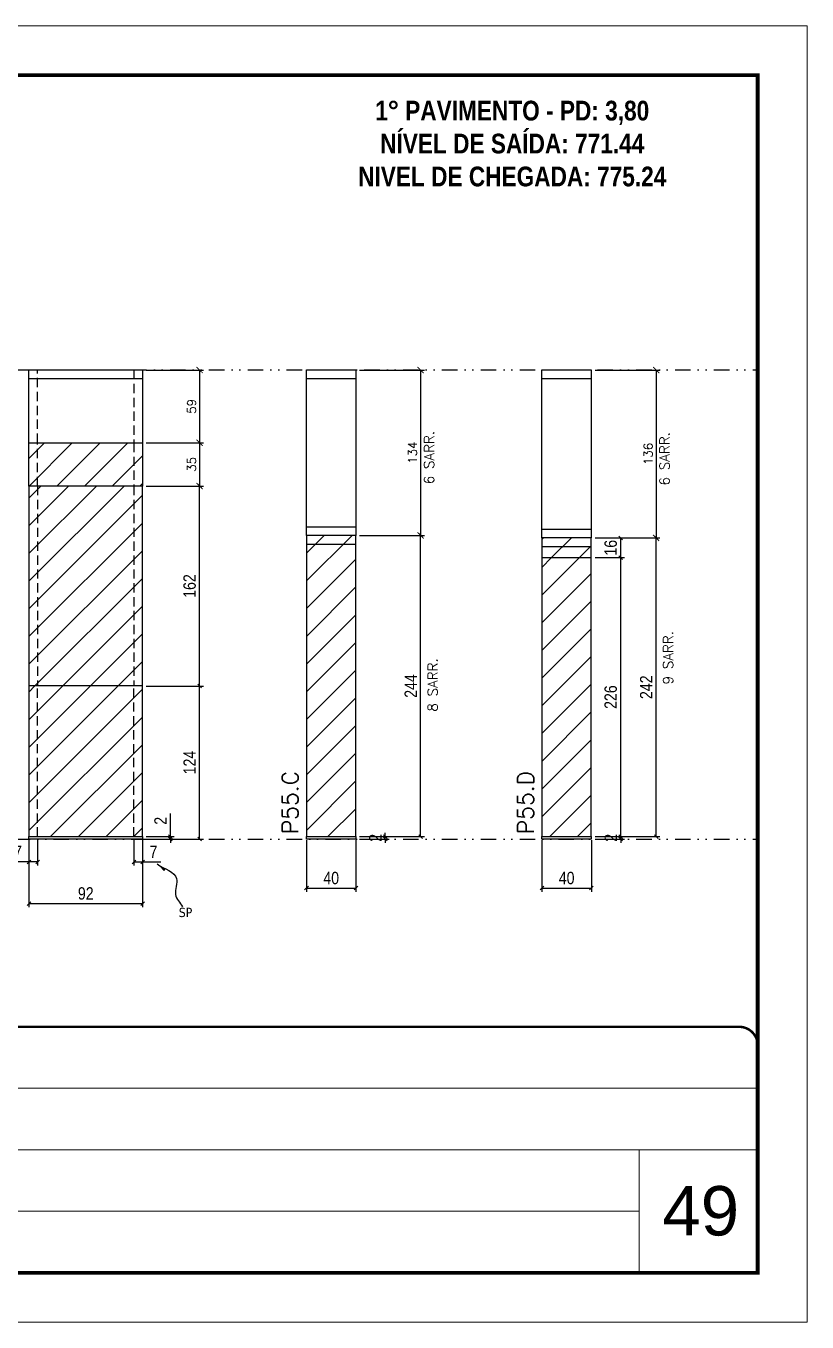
# Model space of a CAD drawing. Extents: x 2949 to 9203, y -16089 to 12527.
# Drawn here: x 3802 to 4434, y -2306 to -1256 of the extents above; entities that cross this region are included whole.
import ezdxf

# ---------------------------------------------------------------- set-up
doc = ezdxf.new("R2010")
doc.units = 0
for name, pattern in [('CONTINUO', [0]), ('DASHED', [0.75, 0.5, -0.25]), ('DIVIDE2', [0.625, 0.25, -0.125, 0, -0.125, 0, -0.125]), ('HIDDEN', [0.375, 0.25, -0.125])]:
    doc.linetypes.add(name, pattern=pattern)
for name, color, linetype, lineweight in [('CARIMBO', 255, 'Continuous', 9), ('Folhas', 255, 'Continuous', 9), ('Hachura', 251, 'Continuous', 9), ('SARRAFO DE PRESSAO', 251, 'DASHED', 9), ('Texto Seção', 7, 'Continuous', 15)]:
    doc.layers.add(name, color=color, linetype=linetype, lineweight=lineweight)
for name, color, linetype in [('COTA', 241, 'Continuous'), ('FUNDOS', 1, 'Continuous'), ('NOMENCLATURA', 7, 'Continuous'), ('Nível', 160, 'Continuous'), ('Painéis', 200, 'Continuous'), ('SARR_2.2x7', 40, 'Continuous'), ('Sarrafo de Pressão', 42, 'HIDDEN'), ('texto', 7, 'Continuous')]:
    doc.layers.add(name, color=color, linetype=linetype)
doc.styles.add('ARIAL', font='arial.ttf')
doc.styles.add('COTA TECNICA', font='techl___.ttf', dxfattribs={"height": 10})
doc.styles.add('COTA TECNICA-50', font='techl___.ttf', dxfattribs={"height": 10})
doc.styles.add('REGUA-120', font='ROMANS.shx', dxfattribs={"height": 15})
doc.styles.add('ROMANC', font='techb___.ttf', dxfattribs={"height": 2.5})
doc.styles.add('ROMANS', font='romans.shx')
doc.styles.get("Standard").update_dxf_attribs({"font": 'arial.ttf'})
doc.dimstyles.new('COTA PAINEL-50', dxfattribs={"dimtxt": 10, "dimasz": 3, "dimexe": 3, "dimexo": 3, "dimgap": 3, "dimtad": 1, "dimdec": 1, "dimzin": 12, "dimdsep": 46, "dimtxsty": 'COTA TECNICA-50', "dimblk1": 'OBLIQUE', "dimblk2": 'OBLIQUE', "dimsah": 1, "dimcen": 0.9, "dimclrd": 4, "dimclre": 4, "dimclrt": 240, "dimadec": 1, "dimazin": 3, "dimtfac": 1, "dimtdec": 1, "dimtmove": 0, "dimatfit": 3, "dimfxl": 1, "dimtolj": 1, "dimtzin": 12, "dimarcsym": 0})
doc.dimstyles.new('Cota Paínel', dxfattribs={"dimtxt": 7, "dimasz": 5, "dimexe": 3, "dimexo": 3, "dimgap": 3, "dimtad": 1, "dimdec": 1, "dimzin": 12, "dimdsep": 46, "dimtxsty": 'ROMANS', "dimblk": 'ARCHTICK', "dimcen": 0, "dimclrd": 4, "dimclre": 4, "dimclrt": 1, "dimadec": 1, "dimazin": 3, "dimtfac": 1, "dimtdec": 1, "dimtmove": 0, "dimatfit": 3, "dimldrblk": 'OBLIQUE', "dimfxl": 1, "dimtolj": 1, "dimtzin": 12, "dimarcsym": 0})
doc.dimstyles.new('PAINEL', dxfattribs={"dimtxt": 10, "dimasz": 3, "dimexe": 3, "dimexo": 3, "dimgap": 3, "dimtad": 1, "dimdec": 1, "dimzin": 12, "dimdsep": 46, "dimtxsty": 'COTA TECNICA', "dimblk1": 'OBLIQUE', "dimblk2": 'OBLIQUE', "dimsah": 1, "dimcen": 0.9, "dimclrd": 4, "dimclre": 4, "dimclrt": 240, "dimadec": 1, "dimazin": 3, "dimtfac": 1, "dimtdec": 1, "dimtmove": 0, "dimatfit": 3, "dimfxl": 1, "dimtolj": 1, "dimtzin": 12, "dimarcsym": 0})
doc.dimstyles.get("Standard").update_dxf_attribs({"dimtxt": 0.18, "dimasz": 0.18, "dimexe": 0.18, "dimexo": 0.0625, "dimgap": 0.09, "dimtad": 0, "dimtih": 1, "dimtoh": 1, "dimdec": 4, "dimzin": 0, "dimdsep": 46, "dimtxsty": 'Standard', "dimcen": 0.09, "dimadec": 0, "dimazin": 0, "dimtfac": 1, "dimtdec": 4, "dimtofl": 0, "dimtmove": 0, "dimatfit": 3, "dimfxl": 1, "dimtolj": 1, "dimtzin": 0, "dimarcsym": 0})
pattern_1 = [(45, (-127670.467, -33050.646), (-11.2253202, 11.2253202), [])]

# ---------------------------------------------------------------- blocks, each defined once
blk = doc.blocks.new('9999999999')
at = {"color": 30, "linetype": 'CONTINUO'}
for p, q in [((98564.6, 34379.6), (99584, 34379.6)), ((98564.6, 34329.8), (99488, 34329.8)), ((99584, 34329.8), (99488, 34329.8)), ((99488, 34329.8), (99488, 34230.2)), ((98564.6, 34280), (99488, 34280))]:
    blk.add_line(p, q, dxfattribs=at)
at = {"color": 30, "linetype": 'CONTINUO', "const_width": 2}
blk.add_lwpolyline([(99584, 34230.2), (99584, 34414.4, 0.414214), (99569, 34429.4), (98229, 34429.4, 0.414214), (98214, 34414.4), (98214, 34245.2, 0.414214), (98229, 34230.2), (99584, 34230.2)], format="xyb", dxfattribs=at)
at = {"layer": 'Folhas'}
blk.add_lwpolyline([(98139, 34190.2), (99624, 34190.2), (99624, 35240.2), (98139, 35240.2)], close=True, dxfattribs=at)
at = {"layer": 'Folhas', "color": 30, "const_width": 3}
blk.add_lwpolyline([(98214, 34230.2), (99584, 34230.2), (99584, 35200.2), (98214, 35200.2)], close=True, dxfattribs=at)
blk = doc.blocks.new('_Oblique')
at = {"color": 0, "linetype": 'ByBlock', "lineweight": -2}
blk.add_line((-0.5, -0.5), (0.5, 0.5), dxfattribs=at)
blk = doc.blocks.new('*D1833')
at = {"layer": 'COTA', "color": 4, "lineweight": -2, "transparency": 16777216}
for p, q in [((4262.4, -1670.9), (4314.9, -1670.9)), ((4311.9, -1912.9), (4311.9, -1670.9)), ((4262.4, -1912.9), (4314.9, -1912.9))]:
    blk.add_line(p, q, dxfattribs=at)
at = {"layer": 'Defpoints', "color": 0, "transparency": 16777216}
for p in [(4259.4, -1670.9), (4311.9, -1670.9), (4259.4, -1912.9)]:
    blk.add_point(p, dxfattribs=at)
at = {"layer": 'COTA', "color": 4, "lineweight": -2, "transparency": 16777216, "xscale": 3, "yscale": 3, "zscale": 3}
for p, rotation in [((4311.9, -1670.9), 90), ((4311.9, -1912.9), 270)]:
    blk.add_blockref('_Oblique', p, dxfattribs=dict(at, rotation=rotation))
at = {"layer": 'COTA', "color": 240, "transparency": 16777216, "insert": (4303.8, -1791.9), "char_height": 10, "attachment_point": 5, "rotation": 90, "style": 'COTA TECNICA'}
blk.add_mtext('\\A1;242', dxfattribs=at)
blk = doc.blocks.new('*D1834')
at = {"layer": 'COTA', "color": 4, "lineweight": -2, "transparency": 16777216}
for p, q in [((4219.4, -1915.9), (4219.4, -1957.6)), ((4259.4, -1915.9), (4259.4, -1957.6)), ((4219.4, -1954.6), (4259.4, -1954.6))]:
    blk.add_line(p, q, dxfattribs=at)
at = {"layer": 'Defpoints', "color": 0, "transparency": 16777216}
for p in [(4219.4, -1912.9), (4259.4, -1912.9), (4259.4, -1954.6)]:
    blk.add_point(p, dxfattribs=at)
at = {"layer": 'COTA', "color": 4, "lineweight": -2, "transparency": 16777216, "xscale": 3, "yscale": 3, "zscale": 3, "rotation": 180}
blk.add_blockref('_Oblique', (4219.4, -1954.6), dxfattribs=at)
at = {"layer": 'COTA', "color": 4, "lineweight": -2, "transparency": 16777216, "xscale": 3, "yscale": 3, "zscale": 3}
blk.add_blockref('_Oblique', (4259.4, -1954.6), dxfattribs=at)
at = {"layer": 'COTA', "color": 240, "transparency": 16777216, "insert": (4239.4, -1946.5), "char_height": 10, "attachment_point": 5, "style": 'COTA TECNICA'}
blk.add_mtext('\\A1;40', dxfattribs=at)
blk = doc.blocks.new('*D1835')
at = {"layer": 'COTA', "color": 4, "lineweight": -2, "transparency": 16777216}
for p, q in [((4283.2, -1912.9), (4283.2, -1909.9)), ((4262.4, -1912.9), (4286.2, -1912.9)), ((4262.4, -1914.9), (4286.2, -1914.9)), ((4283.2, -1914.9), (4283.2, -1912.9)), ((4283.2, -1914.9), (4283.2, -1917.9))]:
    blk.add_line(p, q, dxfattribs=at)
at = {"layer": 'Defpoints', "color": 0, "transparency": 16777216}
for p in [(4259.4, -1912.9), (4259.4, -1914.9), (4283.2, -1912.9)]:
    blk.add_point(p, dxfattribs=at)
at = {"layer": 'COTA', "color": 4, "lineweight": -2, "transparency": 16777216, "xscale": 3, "yscale": 3, "zscale": 3}
for p, rotation in [((4283.2, -1912.9), 270), ((4283.2, -1914.9), 90)]:
    blk.add_blockref('_Oblique', p, dxfattribs=dict(at, rotation=rotation))
at = {"layer": 'COTA', "color": 240, "transparency": 16777216, "insert": (4275.2, -1913.9), "char_height": 10, "attachment_point": 5, "rotation": 90, "style": 'COTA TECNICA-50'}
blk.add_mtext('\\A1;2', dxfattribs=at)
blk = doc.blocks.new('*D1856')
at = {"layer": 'COTA', "color": 4, "linetype": 'ByBlock', "lineweight": -2, "transparency": 16777216}
for p, q in [((4262.4, -1686.9), (4286.2, -1686.9)), ((4283.2, -1912.9), (4283.2, -1686.9)), ((4262.4, -1912.9), (4286.2, -1912.9))]:
    blk.add_line(p, q, dxfattribs=at)
at = {"layer": 'Defpoints', "color": 0, "linetype": 'ByBlock', "transparency": 16777216}
for p in [(4259.4, -1686.9), (4283.2, -1686.9), (4259.4, -1912.9)]:
    blk.add_point(p, dxfattribs=at)
at = {"layer": 'COTA', "color": 4, "linetype": 'ByBlock', "lineweight": -2, "transparency": 16777216, "xscale": 3, "yscale": 3, "zscale": 3}
for p, rotation in [((4283.2, -1686.9), 90), ((4283.2, -1912.9), 270)]:
    blk.add_blockref('_Oblique', p, dxfattribs=dict(at, rotation=rotation))
at = {"layer": 'COTA', "color": 240, "linetype": 'ByBlock', "transparency": 16777216, "insert": (4275.1, -1799.9), "char_height": 10, "attachment_point": 5, "rotation": 90, "style": 'COTA TECNICA'}
blk.add_mtext('\\A1;226', dxfattribs=at)
blk = doc.blocks.new('*D1857')
at = {"layer": 'COTA', "color": 4, "linetype": 'ByBlock', "lineweight": -2, "transparency": 16777216}
for p, q in [((4262.4, -1670.9), (4286.2, -1670.9)), ((4283.2, -1686.9), (4283.2, -1670.9)), ((4262.4, -1686.9), (4286.2, -1686.9))]:
    blk.add_line(p, q, dxfattribs=at)
at = {"layer": 'Defpoints', "color": 0, "linetype": 'ByBlock', "transparency": 16777216}
for p in [(4259.4, -1670.9), (4283.2, -1670.9), (4259.4, -1686.9)]:
    blk.add_point(p, dxfattribs=at)
at = {"layer": 'COTA', "color": 4, "linetype": 'ByBlock', "lineweight": -2, "transparency": 16777216, "xscale": 3, "yscale": 3, "zscale": 3}
for p, rotation in [((4283.2, -1670.9), 90), ((4283.2, -1686.9), 270)]:
    blk.add_blockref('_Oblique', p, dxfattribs=dict(at, rotation=rotation))
at = {"layer": 'COTA', "color": 240, "linetype": 'ByBlock', "transparency": 16777216, "insert": (4275.1, -1678.9), "char_height": 10, "attachment_point": 5, "rotation": 90, "style": 'COTA TECNICA'}
blk.add_mtext('\\A1;16', dxfattribs=at)
blk = doc.blocks.new('*D1846')
at = {"layer": 'COTA', "color": 4, "lineweight": -2, "transparency": 16777216}
for p, q in [((4071.8, -1668.9), (4124.2, -1668.9)), ((4121.2, -1912.9), (4121.2, -1668.9)), ((4071.8, -1912.9), (4124.2, -1912.9))]:
    blk.add_line(p, q, dxfattribs=at)
at = {"layer": 'Defpoints', "color": 0, "transparency": 16777216}
for p in [(4068.8, -1668.9), (4121.2, -1668.9), (4068.8, -1912.9)]:
    blk.add_point(p, dxfattribs=at)
at = {"layer": 'COTA', "color": 4, "lineweight": -2, "transparency": 16777216, "xscale": 3, "yscale": 3, "zscale": 3}
for p, rotation in [((4121.2, -1668.9), 90), ((4121.2, -1912.9), 270)]:
    blk.add_blockref('_Oblique', p, dxfattribs=dict(at, rotation=rotation))
at = {"layer": 'COTA', "color": 240, "transparency": 16777216, "insert": (4113.2, -1790.9), "char_height": 10, "attachment_point": 5, "rotation": 90, "style": 'COTA TECNICA'}
blk.add_mtext('\\A1;244', dxfattribs=at)
blk = doc.blocks.new('*D1847')
at = {"layer": 'COTA', "color": 4, "lineweight": -2, "transparency": 16777216}
for p, q in [((4028.8, -1915.9), (4028.8, -1957.6)), ((4068.8, -1915.9), (4068.8, -1957.6)), ((4028.8, -1954.6), (4068.8, -1954.6))]:
    blk.add_line(p, q, dxfattribs=at)
at = {"layer": 'Defpoints', "color": 0, "transparency": 16777216}
for p in [(4028.8, -1912.9), (4068.8, -1912.9), (4068.8, -1954.6)]:
    blk.add_point(p, dxfattribs=at)
at = {"layer": 'COTA', "color": 4, "lineweight": -2, "transparency": 16777216, "xscale": 3, "yscale": 3, "zscale": 3, "rotation": 180}
blk.add_blockref('_Oblique', (4028.8, -1954.6), dxfattribs=at)
at = {"layer": 'COTA', "color": 4, "lineweight": -2, "transparency": 16777216, "xscale": 3, "yscale": 3, "zscale": 3}
blk.add_blockref('_Oblique', (4068.8, -1954.6), dxfattribs=at)
at = {"layer": 'COTA', "color": 240, "transparency": 16777216, "insert": (4048.8, -1946.5), "char_height": 10, "attachment_point": 5, "style": 'COTA TECNICA'}
blk.add_mtext('\\A1;40', dxfattribs=at)
blk = doc.blocks.new('*D1848')
at = {"layer": 'COTA', "color": 4, "lineweight": -2, "transparency": 16777216}
for p, q in [((4092.6, -1912.9), (4092.6, -1909.9)), ((4071.8, -1912.9), (4095.6, -1912.9)), ((4071.8, -1914.9), (4095.6, -1914.9)), ((4092.6, -1914.9), (4092.6, -1912.9)), ((4092.6, -1914.9), (4092.6, -1917.9))]:
    blk.add_line(p, q, dxfattribs=at)
at = {"layer": 'Defpoints', "color": 0, "transparency": 16777216}
for p in [(4068.8, -1912.9), (4068.8, -1914.9), (4092.6, -1912.9)]:
    blk.add_point(p, dxfattribs=at)
at = {"layer": 'COTA', "color": 4, "lineweight": -2, "transparency": 16777216, "xscale": 3, "yscale": 3, "zscale": 3}
for p, rotation in [((4092.6, -1912.9), 270), ((4092.6, -1914.9), 90)]:
    blk.add_blockref('_Oblique', p, dxfattribs=dict(at, rotation=rotation))
at = {"layer": 'COTA', "color": 240, "transparency": 16777216, "insert": (4084.6, -1913.9), "char_height": 10, "attachment_point": 5, "rotation": 90, "style": 'COTA TECNICA-50'}
blk.add_mtext('\\A1;2', dxfattribs=at)
blk = doc.blocks.new('*D1823')
at = {"layer": 'COTA', "color": 4, "lineweight": -2, "transparency": 16777216}
for p, q in [((3804.1, -1915.9), (3804.1, -1970.1)), ((3896.1, -1915.9), (3896.1, -1970.1)), ((3804.1, -1967.1), (3896.1, -1967.1))]:
    blk.add_line(p, q, dxfattribs=at)
at = {"layer": 'Defpoints', "color": 0, "transparency": 16777216}
for p in [(3804.1, -1912.9), (3896.1, -1912.9), (3896.1, -1967.1)]:
    blk.add_point(p, dxfattribs=at)
at = {"layer": 'COTA', "color": 4, "lineweight": -2, "transparency": 16777216, "xscale": 3, "yscale": 3, "zscale": 3, "rotation": 180}
blk.add_blockref('_Oblique', (3804.1, -1967.1), dxfattribs=at)
at = {"layer": 'COTA', "color": 4, "lineweight": -2, "transparency": 16777216, "xscale": 3, "yscale": 3, "zscale": 3}
blk.add_blockref('_Oblique', (3896.1, -1967.1), dxfattribs=at)
at = {"layer": 'COTA', "color": 240, "transparency": 16777216, "insert": (3850.1, -1959), "char_height": 10, "attachment_point": 5, "style": 'COTA TECNICA'}
blk.add_mtext('\\A1;92', dxfattribs=at)
blk = doc.blocks.new('*D1824')
at = {"layer": 'COTA', "color": 4, "lineweight": -2, "transparency": 16777216}
for p, q in [((3899.1, -1790.9), (3945.3, -1790.9)), ((3942.3, -1914.9), (3942.3, -1790.9)), ((3899.1, -1914.9), (3945.3, -1914.9))]:
    blk.add_line(p, q, dxfattribs=at)
at = {"layer": 'Defpoints', "color": 0, "transparency": 16777216}
for p in [(3896.1, -1790.9), (3942.3, -1790.9), (3896.1, -1914.9)]:
    blk.add_point(p, dxfattribs=at)
at = {"layer": 'COTA', "color": 4, "lineweight": -2, "transparency": 16777216, "xscale": 3, "yscale": 3, "zscale": 3}
for p, rotation in [((3942.3, -1790.9), 90), ((3942.3, -1914.9), 270)]:
    blk.add_blockref('_Oblique', p, dxfattribs=dict(at, rotation=rotation))
at = {"layer": 'COTA', "color": 240, "transparency": 16777216, "insert": (3934.2, -1852.9), "char_height": 10, "attachment_point": 5, "rotation": 90, "style": 'COTA TECNICA-50'}
blk.add_mtext('\\A1;124', dxfattribs=at)
blk = doc.blocks.new('*D1825')
at = {"layer": 'COTA', "color": 4, "lineweight": -2, "transparency": 16777216}
for p, q in [((3918.6, -1912.9), (3918.6, -1894.1)), ((3899.1, -1912.9), (3921.6, -1912.9)), ((3899.1, -1914.9), (3921.6, -1914.9)), ((3918.6, -1914.9), (3918.6, -1912.9)), ((3918.6, -1914.9), (3918.6, -1917.9))]:
    blk.add_line(p, q, dxfattribs=at)
at = {"layer": 'Defpoints', "color": 0, "transparency": 16777216}
for p in [(3896.1, -1912.9), (3896.1, -1914.9), (3918.6, -1914.9)]:
    blk.add_point(p, dxfattribs=at)
at = {"layer": 'COTA', "color": 4, "lineweight": -2, "transparency": 16777216, "xscale": 3, "yscale": 3, "zscale": 3}
for p, rotation in [((3918.6, -1912.9), 270), ((3918.6, -1914.9), 90)]:
    blk.add_blockref('_Oblique', p, dxfattribs=dict(at, rotation=rotation))
at = {"layer": 'COTA', "color": 240, "transparency": 16777216, "insert": (3910.6, -1900.1), "char_height": 10, "attachment_point": 5, "rotation": 90, "style": 'COTA TECNICA-50'}
blk.add_mtext('\\A1;2', dxfattribs=at)
blk = doc.blocks.new('*D1826')
at = {"layer": 'COTA', "color": 4, "lineweight": -2, "transparency": 16777216}
for p, q in [((3804.1, -1917.9), (3804.1, -1936.4)), ((3811.1, -1915.9), (3811.1, -1936.4)), ((3804.1, -1933.4), (3789.3, -1933.4)), ((3811.1, -1933.4), (3804.1, -1933.4))]:
    blk.add_line(p, q, dxfattribs=at)
at = {"layer": 'Defpoints', "color": 0, "transparency": 16777216}
for p in [(3804.1, -1914.9), (3811.1, -1912.9), (3804.1, -1933.4)]:
    blk.add_point(p, dxfattribs=at)
at = {"layer": 'COTA', "color": 4, "lineweight": -2, "transparency": 16777216, "xscale": 3, "yscale": 3, "zscale": 3, "rotation": 180}
blk.add_blockref('_Oblique', (3804.1, -1933.4), dxfattribs=at)
at = {"layer": 'COTA', "color": 4, "lineweight": -2, "transparency": 16777216, "xscale": 3, "yscale": 3, "zscale": 3}
blk.add_blockref('_Oblique', (3811.1, -1933.4), dxfattribs=at)
at = {"layer": 'COTA', "color": 240, "transparency": 16777216, "insert": (3795.2, -1925.3), "char_height": 10, "attachment_point": 5, "style": 'COTA TECNICA-50'}
blk.add_mtext('\\A1;7', dxfattribs=at)
blk = doc.blocks.new('*D1827')
at = {"layer": 'COTA', "color": 4, "lineweight": -2, "transparency": 16777216}
for p, q in [((3889.1, -1915.9), (3889.1, -1936.4)), ((3896.1, -1917.9), (3896.1, -1936.4)), ((3889.1, -1933.4), (3896.1, -1933.4)), ((3896.1, -1933.4), (3910.8, -1933.4))]:
    blk.add_line(p, q, dxfattribs=at)
at = {"layer": 'Defpoints', "color": 0, "transparency": 16777216}
for p in [(3889.1, -1912.9), (3896.1, -1914.9), (3896.1, -1933.4)]:
    blk.add_point(p, dxfattribs=at)
at = {"layer": 'COTA', "color": 4, "lineweight": -2, "transparency": 16777216, "xscale": 3, "yscale": 3, "zscale": 3, "rotation": 180}
blk.add_blockref('_Oblique', (3889.1, -1933.4), dxfattribs=at)
at = {"layer": 'COTA', "color": 4, "lineweight": -2, "transparency": 16777216, "xscale": 3, "yscale": 3, "zscale": 3}
blk.add_blockref('_Oblique', (3896.1, -1933.4), dxfattribs=at)
at = {"layer": 'COTA', "color": 240, "transparency": 16777216, "insert": (3904.9, -1925.3), "char_height": 10, "attachment_point": 5, "style": 'COTA TECNICA-50'}
blk.add_mtext('\\A1;7', dxfattribs=at)
blk = doc.blocks.new('*D1836')
at = {"layer": 'Defpoints', "color": 0, "linetype": 'ByBlock', "transparency": 16777216}
for p in [(3896.1, -1628.9), (3942.3, -1628.9), (3896.1, -1790.9)]:
    blk.add_point(p, dxfattribs=at)
at = {"layer": 'FUNDOS', "color": 4, "linetype": 'ByBlock', "lineweight": -2, "transparency": 16777216}
for p, q in [((3899.1, -1628.9), (3945.3, -1628.9)), ((3942.3, -1790.9), (3942.3, -1628.9)), ((3899.1, -1790.9), (3945.3, -1790.9))]:
    blk.add_line(p, q, dxfattribs=at)
at = {"layer": 'FUNDOS', "color": 4, "linetype": 'ByBlock', "lineweight": -2, "transparency": 16777216, "xscale": 3, "yscale": 3, "zscale": 3}
for p, rotation in [((3942.3, -1628.9), 90), ((3942.3, -1790.9), 270)]:
    blk.add_blockref('_Oblique', p, dxfattribs=dict(at, rotation=rotation))
at = {"layer": 'FUNDOS', "color": 240, "linetype": 'ByBlock', "transparency": 16777216, "insert": (3934.2, -1709.9), "char_height": 10, "attachment_point": 5, "rotation": 90, "style": 'COTA TECNICA'}
blk.add_mtext('\\A1;162', dxfattribs=at)
blk = doc.blocks.new('_ArchTick')
at = {"color": 0, "linetype": 'ByBlock', "const_width": 0.15}
blk.add_lwpolyline([(-0.5, -0.5), (0.5, 0.5)], dxfattribs=at)
blk = doc.blocks.new('*D1852')
at = {"layer": 'COTA', "color": 4, "lineweight": -2, "transparency": 16777216}
for p, q in [((3899.1, -1593.9), (3945.3, -1593.9)), ((3942.3, -1593.9), (3942.3, -1628.9)), ((3899.1, -1628.9), (3945.3, -1628.9))]:
    blk.add_line(p, q, dxfattribs=at)
at = {"layer": 'Defpoints', "color": 0, "transparency": 16777216}
for p in [(3896.1, -1593.9), (3896.1, -1628.9), (3942.3, -1628.9)]:
    blk.add_point(p, dxfattribs=at)
at = {"layer": 'COTA', "color": 4, "lineweight": -2, "transparency": 16777216, "xscale": 5, "yscale": 5, "zscale": 5}
for p, rotation in [((3942.3, -1593.9), 90), ((3942.3, -1628.9), 270)]:
    blk.add_blockref('_ArchTick', p, dxfattribs=dict(at, rotation=rotation))
at = {"layer": 'COTA', "color": 1, "transparency": 16777216, "insert": (3935.8, -1611.4), "char_height": 7, "attachment_point": 5, "rotation": 90, "style": 'ROMANS'}
blk.add_mtext('\\A1;35', dxfattribs=at)
blk = doc.blocks.new('*D1853')
at = {"layer": 'COTA', "color": 4, "lineweight": -2, "transparency": 16777216}
for p, q in [((4071.8, -1534.9), (4124.2, -1534.9)), ((4121.2, -1534.9), (4121.2, -1668.9)), ((4071.8, -1668.9), (4124.2, -1668.9))]:
    blk.add_line(p, q, dxfattribs=at)
at = {"layer": 'Defpoints', "color": 0, "transparency": 16777216}
for p in [(4068.8, -1534.9), (4068.8, -1668.9), (4121.2, -1668.9)]:
    blk.add_point(p, dxfattribs=at)
at = {"layer": 'COTA', "color": 4, "lineweight": -2, "transparency": 16777216, "xscale": 5, "yscale": 5, "zscale": 5}
for p, rotation in [((4121.2, -1534.9), 90), ((4121.2, -1668.9), 270)]:
    blk.add_blockref('_ArchTick', p, dxfattribs=dict(at, rotation=rotation))
at = {"layer": 'COTA', "color": 1, "transparency": 16777216, "insert": (4114.7, -1601.9), "char_height": 7, "attachment_point": 5, "rotation": 90, "style": 'ROMANS'}
blk.add_mtext('\\A1;134', dxfattribs=at)
blk = doc.blocks.new('*D1854')
at = {"layer": 'COTA', "color": 4, "lineweight": -2, "transparency": 16777216}
for p, q in [((4262.4, -1534.9), (4314.9, -1534.9)), ((4311.9, -1534.9), (4311.9, -1670.9)), ((4262.4, -1670.9), (4314.9, -1670.9))]:
    blk.add_line(p, q, dxfattribs=at)
at = {"layer": 'Defpoints', "color": 0, "transparency": 16777216}
for p in [(4259.4, -1534.9), (4259.4, -1670.9), (4311.9, -1670.9)]:
    blk.add_point(p, dxfattribs=at)
at = {"layer": 'COTA', "color": 4, "lineweight": -2, "transparency": 16777216, "xscale": 5, "yscale": 5, "zscale": 5}
for p, rotation in [((4311.9, -1534.9), 90), ((4311.9, -1670.9), 270)]:
    blk.add_blockref('_ArchTick', p, dxfattribs=dict(at, rotation=rotation))
at = {"layer": 'COTA', "color": 1, "transparency": 16777216, "insert": (4305.4, -1602.9), "char_height": 7, "attachment_point": 5, "rotation": 90, "style": 'ROMANS'}
blk.add_mtext('\\A1;136', dxfattribs=at)
blk = doc.blocks.new('*D1859')
at = {"layer": 'COTA', "color": 4, "lineweight": -2, "transparency": 16777216}
for p, q in [((3899.1, -1534.9), (3945.3, -1534.9)), ((3942.3, -1534.9), (3942.3, -1593.9)), ((3899.1, -1593.9), (3945.3, -1593.9))]:
    blk.add_line(p, q, dxfattribs=at)
at = {"layer": 'Defpoints', "color": 0, "transparency": 16777216}
for p in [(3896.1, -1534.9), (3896.1, -1593.9), (3942.3, -1593.9)]:
    blk.add_point(p, dxfattribs=at)
at = {"layer": 'COTA', "color": 4, "lineweight": -2, "transparency": 16777216, "xscale": 5, "yscale": 5, "zscale": 5}
for p, rotation in [((3942.3, -1534.9), 90), ((3942.3, -1593.9), 270)]:
    blk.add_blockref('_ArchTick', p, dxfattribs=dict(at, rotation=rotation))
at = {"layer": 'COTA', "color": 1, "transparency": 16777216, "insert": (3935.8, -1564.4), "char_height": 7, "attachment_point": 5, "rotation": 90, "style": 'ROMANS'}
blk.add_mtext('\\A1;59', dxfattribs=at)

msp = doc.modelspace()

# ---------------------------------------------------------------- hatches: boundary and pattern name
at = {"layer": 'Hachura'}
h = msp.add_hatch(dxfattribs=at)
h.set_pattern_fill('ANSI31', color=256, scale=5)
h.paths.add_polyline_path([(3896.07, -1593.88), (3804.07, -1593.88), (3804.07, -1628.88), (3896.07, -1628.88)])
at = {"layer": 'Hachura', "linetype": 'ByBlock'}
h = msp.add_hatch(dxfattribs=at)
h.set_pattern_fill('ANSI31', color=256, scale=5)
h.set_pattern_definition(pattern_1)
h.paths.add_polyline_path([(3896.07, -1628.88), (3804.07, -1628.88), (3804.07, -1790.88), (3896.07, -1790.88)])
h = msp.add_hatch(dxfattribs=at)
h.set_pattern_fill('ANSI31', color=256, scale=5)
h.set_pattern_definition(pattern_1)
h.paths.add_polyline_path([(4068.76, -1668.9), (4028.76, -1668.9), (4028.76, -1912.88), (4068.76, -1912.88)])
h = msp.add_hatch(dxfattribs=at)
h.set_pattern_fill('ANSI31', color=256, scale=5)
h.set_pattern_definition(pattern_1)
h.paths.add_polyline_path([(4259.37, -1670.9), (4219.37, -1670.9), (4219.37, -1686.88), (4259.37, -1686.88)])
h = msp.add_hatch(dxfattribs=at)
h.set_pattern_fill('ANSI31', color=256, scale=5)
h.set_pattern_definition(pattern_1)
h.paths.add_polyline_path([(4259.37, -1686.88), (4219.37, -1686.88), (4219.37, -1912.88), (4259.37, -1912.88)])
h = msp.add_hatch(dxfattribs=at)
h.set_pattern_fill('ANSI31', color=256, scale=5)
h.set_pattern_definition(pattern_1)
h.paths.add_polyline_path([(3896.07, -1790.88), (3804.07, -1790.88), (3804.07, -1912.88), (3896.07, -1912.88)])

# ---------------------------------------------------------------- linework, layer by layer
at = {"layer": 'Nível', "color": 4, "linetype": 'DIVIDE2', "ltscale": 50}
for p, q in [((3383.69, -1534.88), (4394.03, -1534.88)), ((3383.69, -1914.88), (4394.03, -1914.88))]:
    msp.add_line(p, q, dxfattribs=at)
at = {"layer": 'Painéis'}
for p, q in [((3804.07, -1534.88), (3896.07, -1534.88)), ((3804.07, -1593.88), (3804.07, -1534.88)), ((3896.07, -1534.88), (3896.07, -1593.88)), ((4028.76, -1534.88), (4068.76, -1534.88)), ((4028.76, -1668.9), (4028.76, -1534.88)), ((4068.76, -1534.88), (4068.76, -1668.9)), ((4219.37, -1534.88), (4259.37, -1534.88)), ((4219.37, -1670.9), (4219.37, -1534.88)), ((4259.37, -1534.88), (4259.37, -1670.9)), ((3804.07, -1593.88), (3896.07, -1593.88)), ((3804.07, -1628.88), (3804.07, -1593.88)), ((3804.07, -1593.88), (3896.07, -1593.88)), ((3896.07, -1593.88), (3896.07, -1628.88)), ((3896.07, -1628.88), (3804.07, -1628.88)), ((3804.07, -1628.88), (3804.07, -1790.88)), ((3896.07, -1790.88), (3896.07, -1628.88)), ((4068.76, -1668.9), (4028.76, -1668.9)), ((4219.37, -1686.88), (4259.37, -1686.88)), ((4028.76, -1912.88), (4068.76, -1912.88)), ((4028.76, -1914.88), (4028.76, -1912.88)), ((4068.76, -1914.88), (4028.76, -1914.88)), ((4068.76, -1912.88), (4068.76, -1914.88)), ((4219.37, -1912.88), (4259.37, -1912.88)), ((4219.37, -1914.88), (4219.37, -1912.88)), ((4259.37, -1914.88), (4219.37, -1914.88)), ((4259.37, -1912.88), (4259.37, -1914.88))]:
    msp.add_line(p, q, dxfattribs=at)
for points in [[(4028.76, -1912.88), (4068.76, -1912.88), (4068.76, -1668.9), (4028.76, -1668.9)], [(4219.37, -1912.88), (4259.37, -1912.88), (4259.37, -1670.9), (4219.37, -1670.9)], [(3804.07, -1912.88), (3896.07, -1912.88), (3896.07, -1790.88), (3804.07, -1790.88)], [(3804.07, -1912.88), (3896.07, -1912.88), (3896.07, -1914.88), (3804.07, -1914.88)]]:
    msp.add_lwpolyline(points, close=True, dxfattribs=at)
at = {"layer": 'SARR_2.2x7'}
for p, q in [((3804.07, -1541.88), (3896.07, -1541.88)), ((4028.76, -1541.88), (4068.76, -1541.88)), ((4219.37, -1541.88), (4259.37, -1541.88)), ((4028.76, -1661.9), (4068.76, -1661.9)), ((4219.37, -1663.9), (4259.37, -1663.9)), ((4028.76, -1675.9), (4068.76, -1675.9)), ((4219.37, -1677.9), (4259.37, -1677.9))]:
    msp.add_line(p, q, dxfattribs=at)
at = {"layer": 'Sarrafo de Pressão', "ltscale": 30}
for p, q in [((3811.07, -1593.88), (3811.07, -1534.88)), ((3889.07, -1534.88), (3889.07, -1593.88)), ((3811.07, -1628.88), (3811.07, -1593.88)), ((3889.07, -1593.88), (3889.07, -1628.88)), ((3811.07, -1628.88), (3811.07, -1790.88)), ((3889.07, -1628.88), (3889.07, -1790.88)), ((3811.07, -1912.88), (3811.07, -1790.88)), ((3889.07, -1912.88), (3889.07, -1790.88))]:
    msp.add_line(p, q, dxfattribs=at)

# ---------------------------------------------------------------- block references
at = {"layer": 'SARRAFO DE PRESSAO', "color": 6, "linetype": 'ByBlock'}
msp.add_blockref('9999999999', (-95189.94, -36496.37), dxfattribs=at)

# ---------------------------------------------------------------- texts
at = {"layer": 'CARIMBO', "style": 'ARIAL'}
msp.add_text('49', height=40, dxfattribs=at).set_placement((4316.89, -2236.02))
at = {"layer": 'NOMENCLATURA', "color": 2, "insert": (4195.36, -1290.11), "char_height": 16, "attachment_point": 2, "style": 'ROMANC'}
msp.add_mtext_dynamic_manual_height_columns('\\P1° PAVIMENTO - PD: 3,80\\PNÍVEL DE SAÍDA: 771.44\\PNIVEL DE CHEGADA: 775.24', width=300.2766, gutter_width=1, heights=[0], dxfattribs=at)
at = {"layer": 'texto', "color": 0, "insert": (3930.85, -1974.37), "char_height": 7.5, "attachment_point": 5}
msp.add_mtext('{\\fTahoma|b0|i0|c0|p34;\\C4;SP}', dxfattribs=at)
at = {"layer": 'Texto Seção', "linetype": 'Continuous', "style": 'ROMANS'}
for s, p in [('6 SARR.', (4132.04, -1627.45)), ('6 SARR.', (4322.65, -1628.45)), ('9 SARR.', (4325.53, -1789.6)), ('8 SARR.', (4134.93, -1811.64))]:
    msp.add_text(s, height=8, rotation=90, dxfattribs=at).set_placement(p)
at = {"layer": 'Texto Seção', "char_height": 13, "width": 285.3299, "attachment_point": 7, "rotation": 90, "style": 'REGUA-120'}
for s, insert in [('P55.C', (4022.11, -1910.96)), ('P55.D', (4212.72, -1910.96))]:
    msp.add_mtext(s, dxfattribs=dict(at, insert=insert))

# ---------------------------------------------------------------- dimensions: what is measured, and where the dimension line sits
at = {"layer": 'COTA'}
for base, p1, p2, angle, dimstyle, picture, middle in [((3942.31, -1593.88), (3896.07, -1534.88), (3896.07, -1593.88), 90, 'Cota Paínel', '*D1859', (3935.81, -1564.38)), ((4121.24, -1668.9), (4068.76, -1534.88), (4068.76, -1668.9), 90, 'Cota Paínel', '*D1853', (4114.74, -1601.89)), ((4311.85, -1670.9), (4259.37, -1534.88), (4259.37, -1670.9), 90, 'Cota Paínel', '*D1854', (4305.35, -1602.89)), ((3942.31, -1628.88), (3896.07, -1593.88), (3896.07, -1628.88), 90, 'Cota Paínel', '*D1852', (3935.81, -1611.38)), ((3942.31, -1790.88), (3896.07, -1914.88), (3896.07, -1790.88), 90, 'COTA PAINEL-50', '*D1824', (3934.24, -1852.88)), ((3804.07, -1933.39), (3811.07, -1912.88), (3804.07, -1914.88), 180, 'COTA PAINEL-50', '*D1826', (3795.21, -1925.32))]:
    dim = msp.add_linear_dim(base=base, p1=p1, p2=p2, angle=angle, dimstyle=dimstyle, dxfattribs=at)
    dim.commit()
    dim.dimension.update_dxf_attribs({"geometry": picture, "text_midpoint": middle})
for base, p1, p2, picture, middle in [((4121.24, -1668.9), (4068.76, -1912.88), (4068.76, -1668.9), '*D1846', (4113.17, -1790.89)), ((4311.85, -1670.9), (4259.37, -1912.88), (4259.37, -1670.9), '*D1833', (4303.78, -1791.89))]:
    dim = msp.add_linear_dim(base=base, p1=p1, p2=p2, angle=90, dimstyle='PAINEL', override={"dimarcsym": 2}, dxfattribs=at)
    dim.commit()
    dim.dimension.update_dxf_attribs({"geometry": picture, "text_midpoint": middle})
at = {"layer": 'COTA', "linetype": 'ByBlock'}
dim = msp.add_linear_dim(base=(4283.18, -1670.9), p1=(4259.37, -1686.88), p2=(4259.37, -1670.9), angle=90, dimstyle='PAINEL', override={"dimtmove": 1}, dxfattribs=at)
dim.commit()
dim.dimension.update_dxf_attribs({"geometry": '*D1857', "text_midpoint": (4283.18, -1678.89), "dimtype": 160})
dim = msp.add_linear_dim(base=(4283.18, -1686.88), p1=(4259.37, -1912.88), p2=(4259.37, -1686.88), angle=90, dimstyle='PAINEL', dxfattribs=at)
dim.commit()
dim.dimension.update_dxf_attribs({"geometry": '*D1856', "text_midpoint": (4275.08, -1799.88)})
at = {"layer": 'COTA'}
for base, p1, p2, picture, middle in [((3918.6, -1914.88), (3896.07, -1912.88), (3896.07, -1914.88), '*D1825', (3918.6, -1900.14)), ((4092.57, -1912.88), (4068.76, -1914.88), (4068.76, -1912.88), '*D1848', (4092.57, -1913.88)), ((4283.18, -1912.88), (4259.37, -1914.88), (4259.37, -1912.88), '*D1835', (4283.18, -1913.88))]:
    dim = msp.add_linear_dim(base=base, p1=p1, p2=p2, angle=90, dimstyle='COTA PAINEL-50', dxfattribs=at)
    dim.commit()
    dim.dimension.update_dxf_attribs({"geometry": picture, "text_midpoint": middle, "dimtype": 160})
for base, p1, p2, picture, middle in [((3896.07, -1967.06), (3804.07, -1912.88), (3896.07, -1912.88), '*D1823', (3850.07, -1958.97)), ((4068.76, -1954.61), (4028.76, -1912.88), (4068.76, -1912.88), '*D1847', (4048.76, -1946.51)), ((4259.37, -1954.61), (4219.37, -1912.88), (4259.37, -1912.88), '*D1834', (4239.37, -1946.51))]:
    dim = msp.add_linear_dim(base=base, p1=p1, p2=p2, dimstyle='PAINEL', override={"dimarcsym": 2}, dxfattribs=at)
    dim.commit()
    dim.dimension.update_dxf_attribs({"geometry": picture, "text_midpoint": middle})
dim = msp.add_linear_dim(base=(3896.07, -1933.39), p1=(3889.07, -1912.88), p2=(3896.07, -1914.88), dimstyle='COTA PAINEL-50', dxfattribs=at)
dim.commit()
dim.dimension.update_dxf_attribs({"geometry": '*D1827', "text_midpoint": (3904.94, -1925.32)})
at = {"layer": 'FUNDOS', "linetype": 'ByBlock'}
dim = msp.add_linear_dim(base=(3942.31, -1628.88), p1=(3896.07, -1790.88), p2=(3896.07, -1628.88), angle=90, dimstyle='PAINEL', dxfattribs=at)
dim.commit()
dim.dimension.update_dxf_attribs({"geometry": '*D1836', "text_midpoint": (3934.21, -1709.88)})

# ---------------------------------------------------------------- leaders
at = {"layer": 'COTA', "path_type": 1}
msp.add_leader([(3907.9, -1935.06), (3923.69, -1946.9), (3922.76, -1959.91), (3928.31, -1969.69)], dimstyle='Standard', override={"dimasz": 8}, dxfattribs=at)

doc.saveas('drawing.dxf')
